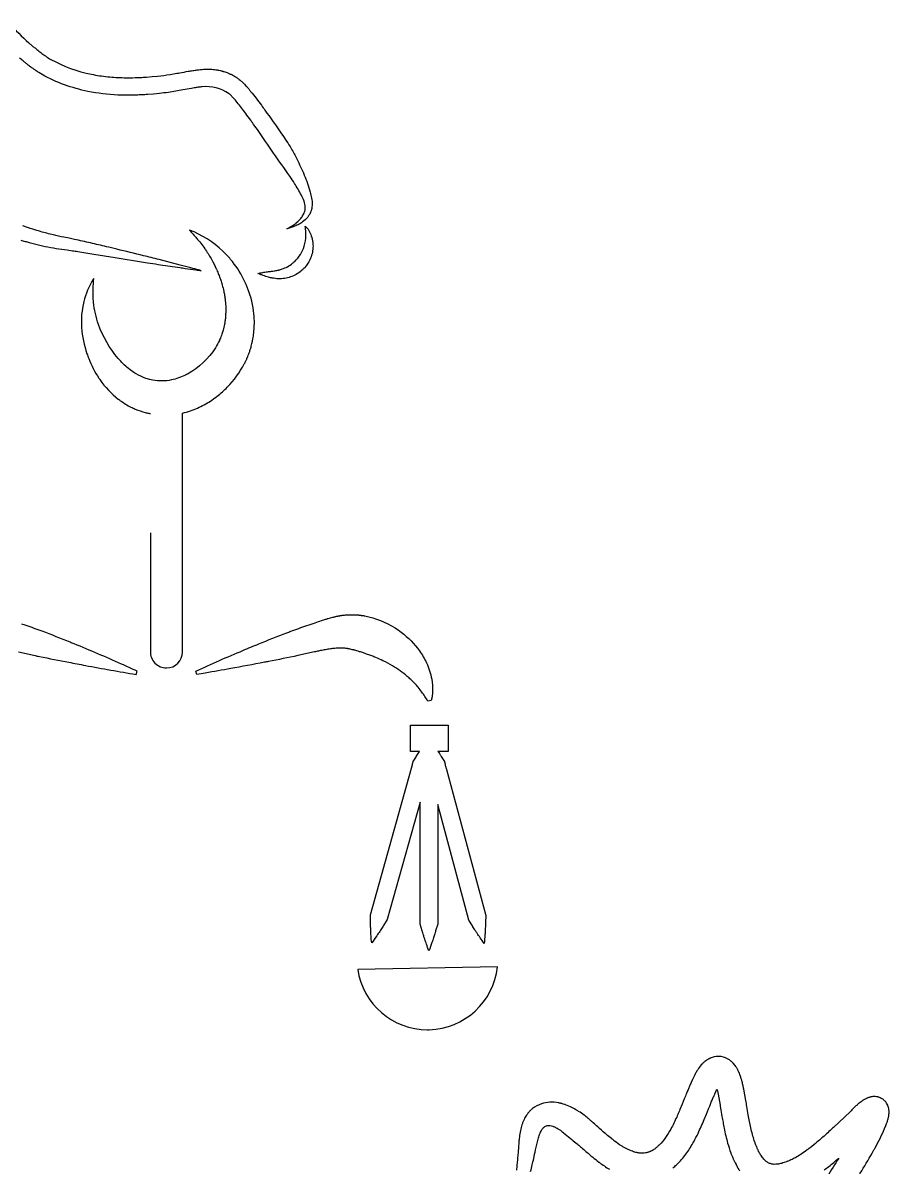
# Model space of a CAD drawing. Header units: millimetres. Extents: x 4236 to 5436, y 1579 to 2339.
# Drawn here: x 4972 to 5053.9, y 1803.8 to 1912.1 of the extents above; entities that cross this region are included whole.
import ezdxf

# ---------------------------------------------------------------- set-up
doc = ezdxf.new("R2010")
doc.units = ezdxf.units.MM
doc.layers.add('Default', color=70, linetype='Continuous')

msp = doc.modelspace()

# ---------------------------------------------------------------- linework, layer by layer
at = {"layer": 'Default'}
for points in [[(4970.72, 1912.05, 0.033882), (4972.58, 1910.16, 0.003635), (4972.71, 1910.05, 0.002094), (4972.83, 1909.94, 0.0011), (4973.09, 1909.73, -0.003027), (4973.22, 1909.63, 0.002307), (4973.41, 1909.47, 0.007305), (4973.61, 1909.32, 0.005886), (4973.8, 1909.17, 0.00395), (4974, 1909.03, 0.001468), (4974.14, 1908.94, -0.002425), (4974.2, 1908.89, 0.001386), (4974.3, 1908.82, 0.006527), (4974.4, 1908.76), (4974.54, 1908.65), (4974.66, 1908.6, 0.077756), (4978.49, 1907.2, 0.025799), (4980.03, 1906.96, 0.021239), (4981.59, 1906.87, 0.012125), (4982.64, 1906.88, 0.006571), (4983.1, 1906.9, 0.001139), (4983.17, 1906.9, 0.003354), (4983.37, 1906.91, 0.001813), (4983.56, 1906.92, 0.00065), (4983.7, 1906.93), (4984.23, 1906.97), (4984.75, 1907.02, 0.013184), (4985.93, 1907.18, 0.005109), (4986.58, 1907.29, 0.001702), (4986.85, 1907.33, -0.001437), (4987.65, 1907.48, -0.004929), (4988.07, 1907.55, -0.007781), (4988.5, 1907.61, -0.014288), (4989.1, 1907.67, -0.011736), (4989.49, 1907.68, -0.016326), (4989.89, 1907.67, -0.025529), (4990.38, 1907.61, -0.013174), (4990.46, 1907.59, -0.001723), (4990.54, 1907.57), (4990.7, 1907.54, -0.002187), (4990.8, 1907.51, -0.004251), (4990.85, 1907.5, -0.006933), (4990.91, 1907.48, -0.009655), (4991.01, 1907.45), (4991.32, 1907.35, -0.009114), (4991.43, 1907.3, -0.003362), (4991.54, 1907.25, 0.003008), (4991.61, 1907.22, 0.002716), (4991.68, 1907.19, -0.0022), (4991.76, 1907.16, -0.006914), (4991.83, 1907.12, -0.010421), (4991.9, 1907.09, -0.018836), (4992.12, 1906.96, -0.007564), (4992.21, 1906.9, -0.02372), (4992.47, 1906.71, -0.014001), (4992.66, 1906.55, -0.004646), (4992.75, 1906.47, -0.018641), (4993.17, 1906.03, -0.005928), (4993.36, 1905.81, -0.003171), (4993.54, 1905.58, -0.007335), (4994.07, 1904.92, -0.00507), (4994.57, 1904.26, -0.001853), (4994.89, 1903.81, -0.006744), (4996.47, 1901.56, -0.005259), (4997.39, 1900.18, -0.004078), (4997.9, 1899.19, -0.00686), (4998.27, 1898.44, -0.024314), (4998.92, 1896.88, -0.016186), (4999.18, 1896.05, -0.011362), (4999.25, 1895.77, -0.034867), (4999.35, 1895.18, -0.022179), (4999.36, 1894.87, -0.023017), (4999.36, 1894.77, -0.00848), (4999.33, 1894.55, -0.022304), (4999.32, 1894.46, 0.0056), (4999.3, 1894.39), (4999.28, 1894.31, -0.012585), (4999.25, 1894.23, -0.053558), (4999.08, 1893.89, -0.01464), (4999, 1893.78, -0.009848), (4998.94, 1893.69, -0.063531), (4998.45, 1893.23, -0.038948), (4998.03, 1892.97, -0.030521), (4997.58, 1892.77, -0.021355), (4997.18, 1892.64, -0.009167), (4996.98, 1892.59, 0.006943), (4997.19, 1892.7, 0.012584), (4997.4, 1892.82, 0.004734), (4997.46, 1892.85, 0.01843), (4997.65, 1892.98, 0.012943), (4997.84, 1893.12, 0.002664), (4997.89, 1893.17, 0.0483), (4998.28, 1893.56, 0.046326), (4998.51, 1893.89, 0.008062), (4998.54, 1893.95, 0.03096), (4998.64, 1894.17, 0.0249), (4998.68, 1894.29, 0.025505), (4998.69, 1894.39, 0.019589), (4998.71, 1894.6, 0.117233), (4998.34, 1895.75, 0.015027), (4998.03, 1896.32, 0.010965), (4997.69, 1896.88, 0.008717), (4997.26, 1897.55, -0.006756), (4994.18, 1901.96, 0.002719), (4993.71, 1902.62, 0.001268), (4993.55, 1902.84, 0.003191), (4993.08, 1903.49, 0.010622), (4992.27, 1904.54, 0.009518), (4991.93, 1904.92, 0.01021), (4991.73, 1905.15, 0.008088), (4991.6, 1905.27, 0.008064), (4991.5, 1905.36, 0.184238), (4988.95, 1906, 0.009937), (4988.58, 1905.96, 0.006764), (4988.2, 1905.9, 0.002825), (4987.94, 1905.86, 0.002249), (4987.14, 1905.71, -0.010637), (4985.77, 1905.48, -0.009086), (4984.93, 1905.38), (4984.36, 1905.32), (4983.81, 1905.28, -0.001318), (4983.53, 1905.26, -0.002608), (4983.32, 1905.25, -0.001134), (4983.25, 1905.25, -0.006915), (4982.76, 1905.23, -0.000798), (4982.69, 1905.23, -0.018444), (4980.99, 1905.23, -0.040418), (4978.16, 1905.58, -0.077991), (4973.84, 1907.16), (4973.67, 1907.27), (4973.51, 1907.37, -0.004699), (4973.43, 1907.42, -0.002547), (4973.35, 1907.47, 0.000696), (4973.2, 1907.57, -0.002644), (4972.98, 1907.73, -0.004362), (4972.75, 1907.89, -0.003877), (4972.61, 1908, -0.008203), (4972.43, 1908.14, -0.002592), (4972.32, 1908.22, 0.00071), (4972.11, 1908.39, 0.001285), (4972.04, 1908.45, -0.001731), (4971.69, 1908.74, -0.002814)], [(4971.83, 1891.5, 0.003536), (4972.21, 1891.39, 0.001917), (4972.59, 1891.29, 0.019563), (4974.64, 1890.82, 0.010279), (4975.68, 1890.65), (4976.19, 1890.58), (4976.69, 1890.51, -0.001496), (4977.2, 1890.43, -0.001123), (4978.71, 1890.19), (4980.74, 1889.86, 0.001167), (4983.79, 1889.37, 0.001122), (4984.81, 1889.22), (4986.84, 1888.91, -0.000372), (4987.35, 1888.84, 0.001086), (4988.37, 1888.69, 0.001913), (4988.88, 1888.62, 0.000961), (4988.63, 1888.69, 0.001762), (4987.89, 1888.89, -0.000643), (4986.89, 1889.15), (4984.9, 1889.67, 0.00179), (4983.4, 1890.04, 0.001668), (4980.9, 1890.65, 0.000756), (4979.9, 1890.89, 0.002003), (4978.4, 1891.24, 0.003289), (4976.89, 1891.58), (4976.38, 1891.68), (4975.87, 1891.78, -0.010043), (4974.89, 1892, -0.011262), (4973.68, 1892.32, -0.005083), (4972.95, 1892.54, -0.001234), (4972.71, 1892.61, -0.00312), (4972.36, 1892.73, -0.005025), (4972, 1892.86, -0.000863)], [(4984.07, 1863.82), (4984.07, 1852.63, 0.426109), (4985.59, 1851.05, 0.414212), (4987.11, 1852.56), (4987.1, 1875.1, -0.002845), (4987.1, 1875.16, 0.024356), (4987.86, 1875.37, 0.04089), (4989.15, 1875.94, 0.037612), (4990.31, 1876.69, 0.002033), (4990.38, 1876.75, 0.033641), (4991.34, 1877.6, 0.072781), (4992.94, 1879.8, 0.001008), (4993.02, 1879.95, 0.00176), (4993.06, 1880.03, 0.003009), (4993.11, 1880.15, -0.000315), (4993.17, 1880.26, 0.003139), (4993.2, 1880.34, 0.005613), (4993.24, 1880.42, 0.008611), (4993.32, 1880.62, 0.007121), (4993.43, 1880.91, 0.001094), (4993.48, 1881.07, 0.013497), (4993.61, 1881.49, 0.025571), (4993.8, 1882.42, 0.037225), (4993.9, 1883.77, 0.007476), (4993.89, 1884.02, 0.028886), (4993.78, 1885.1, 0.018104), (4993.65, 1885.74, 0.116787), (4991.65, 1889.69, 0.027098), (4990.91, 1890.47, 0.102281), (4987.76, 1892.46, -0.01253), (4988.43, 1891.7, -0.021574), (4989.21, 1890.7, -0.002236), (4989.29, 1890.58, -0.020462), (4989.87, 1889.65, -0.022466), (4990.29, 1888.81, -0.0047), (4990.35, 1888.69, -0.012736), (4990.52, 1888.26, -0.007387), (4990.68, 1887.83, -0.012449), (4990.82, 1887.4, -0.010483), (4990.97, 1886.84, -0.001973), (4991, 1886.71, -0.009437), (4991.08, 1886.28, -0.013969), (4991.14, 1885.84, -0.004731), (4991.16, 1885.66, -0.023445), (4991.2, 1884.86, -0.002353), (4991.19, 1884.74, -0.011438), (4991.17, 1884.32, -0.016399), (4991.13, 1883.9, -0.01073), (4991.08, 1883.56, -0.021301), (4990.95, 1882.99, -0.015893), (4990.83, 1882.61, -0.016233), (4990.64, 1882.13, -0.003734), (4990.59, 1882.03, -0.029921), (4990.22, 1881.34, -0.125837), (4987.58, 1878.85, -0.009326), (4987.38, 1878.75, -0.065264), (4986.06, 1878.29, -0.096036), (4984.3, 1878.26, -0.038594), (4983.64, 1878.44, -0.049828), (4982.71, 1878.87, -0.022195), (4982.28, 1879.15, -0.046969), (4981.26, 1880.05, -0.010069), (4981.01, 1880.33, -0.089904), (4979.16, 1883.54, -0.061643), (4978.69, 1885.63, -0.007289), (4978.67, 1885.9, -0.022579), (4978.65, 1886.88, -0.01837), (4978.71, 1887.89, 0.005481), (4978.63, 1887.77, 0.076362), (4977.77, 1885.7, 0.079154), (4977.56, 1883.23, 0.063935), (4978.07, 1880.77, 0.011374), (4978.23, 1880.32, 0.053358), (4979.2, 1878.46, 0.004418), (4979.3, 1878.32, 0.075812), (4981.03, 1876.47, 0.008193), (4981.24, 1876.32, 0.039755), (4982.23, 1875.72, 0.015729), (4982.64, 1875.53, 0.037998), (4983.58, 1875.21, 0.006892), (4983.74, 1875.17, 0.01109), (4984.07, 1875.1)], [(4971.61, 1852.57), (4973.17, 1852.22, 0.000803), (4973.57, 1852.14, 0.004369), (4976.34, 1851.59, 0.001036), (4977.93, 1851.29, 0.002454), (4980.32, 1850.85, 0.003793), (4982.72, 1850.44), (4982.81, 1850.75, 0.003643), (4981.33, 1851.42, 0.004282), (4979.1, 1852.39, 0.00294), (4976.86, 1853.33, 0.000743), (4976.48, 1853.48, 0.006682), (4973.84, 1854.52, 0.003061), (4972.31, 1855.07, 0.000604), (4971.92, 1855.2, 0.001746)], [(5050.15, 1801.62, 0.014604), (5052.45, 1805.42, 0.002135), (5052.59, 1805.67, 0.010864), (5053.06, 1806.56, 0.015669), (5053.49, 1807.5), (5053.6, 1807.77, 0.006633), (5053.67, 1807.96, 0.005788), (5053.72, 1808.08, 0.003808), (5053.75, 1808.17, 0.01689), (5053.84, 1808.49, 0.005824), (5053.86, 1808.57, 0.019155), (5053.89, 1808.76, 0.017777), (5053.91, 1808.95), (5053.91, 1809.06, 0.003078), (5053.91, 1809.17, 0.009978), (5053.89, 1809.32, 0.019549), (5053.87, 1809.44, 0.014013), (5053.85, 1809.5, 0.024049), (5053.81, 1809.63, 0.016174), (5053.78, 1809.7, 0.03378), (5053.67, 1809.9, 0.027942), (5053.59, 1810.02, 0.02729), (5053.48, 1810.13, 0.015306), (5053.43, 1810.18, 0.052419), (5053.18, 1810.35, 0.043928), (5052.94, 1810.45, 0.016804), (5052.84, 1810.48, 0.033234), (5052.59, 1810.52, 0.030684), (5052.37, 1810.51, 0.020768), (5052.2, 1810.49, 0.018311), (5052.09, 1810.46, 0.005695), (5051.98, 1810.42), (5051.85, 1810.37, 0.008733), (5051.76, 1810.33, 0.036569), (5051.41, 1810.14, 0.014425), (5051.26, 1810.03, 0.013187), (5051.08, 1809.9, 0.01368), (5050.85, 1809.69, 0.009765), (5050.59, 1809.45), (5050.4, 1809.26), (5050.32, 1809.18), (5050.23, 1809.09), (5048.65, 1807.6, -0.00338), (5048.35, 1807.32, -0.003529), (5047.86, 1806.87, -0.00339), (5047.46, 1806.52, -0.006471), (5046.97, 1806.09, -0.013376), (5046.27, 1805.54, -0.002308), (5046.17, 1805.47, -0.015986), (5045.56, 1805.05, -0.017146), (5045.05, 1804.74, -0.016596), (5044.63, 1804.53), (5044.53, 1804.48), (5044.37, 1804.42, -0.002682), (5044.29, 1804.38, -0.008982), (5044.21, 1804.35), (5044, 1804.28, -0.018344), (5043.76, 1804.2, -0.035357), (5043.36, 1804.13, -0.033784), (5043.05, 1804.11, -0.034386), (5042.84, 1804.14, -0.066932), (5042.54, 1804.23, -0.056298), (5042.29, 1804.39, -0.04327), (5042.07, 1804.6, -0.038403), (5041.81, 1804.94, -0.023264), (5041.63, 1805.25), (5041.58, 1805.34), (5041.52, 1805.47, 0.001718), (5041.48, 1805.55, -0.006002), (5041.43, 1805.66, -0.001482), (5041.37, 1805.82, -0.003755), (5041.32, 1805.93, -0.009363), (5041.26, 1806.1, -0.003473), (5041.22, 1806.21, -0.015277), (5041.04, 1806.79, -0.011563), (5040.88, 1807.39, -0.008202), (5040.74, 1808.02, -0.001296), (5040.72, 1808.15, -0.004646), (5040.6, 1808.79, -0.001639), (5040.46, 1809.59, 0.001523), (5040.37, 1810.14), (5040.17, 1811.23, 0.00566), (5040.11, 1811.53, 0.010454), (5040.02, 1811.91, 0.020014), (5039.84, 1812.51, 0.010462), (5039.76, 1812.72, 0.030493), (5039.54, 1813.17, 0.008642), (5039.49, 1813.26, 0.001296), (5039.43, 1813.36), (5039.36, 1813.46), (5039.18, 1813.67, 0.009437), (5039.12, 1813.73, 0.00212), (5039.08, 1813.77, 0.025163), (5038.96, 1813.88, 0.011367), (5038.82, 1813.99, 0.110935), (5038.05, 1814.3, 0.01575), (5037.94, 1814.31, 0.09342), (5037.19, 1814.22), (5037.08, 1814.18, 0.001455), (5037, 1814.15, 0.010395), (5036.93, 1814.11, 0.002596), (5036.86, 1814.08, 0.007885), (5036.76, 1814.02, 0.011859), (5036.67, 1813.96, 0.024821), (5036.5, 1813.84, 0.015974), (5036.37, 1813.73, 0.009837), (5036.26, 1813.62, 0.04458), (5035.88, 1813.16, 0.012528), (5035.75, 1812.95, 0.007626), (5035.66, 1812.8, 0.01103), (5035.51, 1812.51, 0.002684), (5035.45, 1812.37), (5035.33, 1812.12), (5035.2, 1811.86, 0.00302), (5035.11, 1811.66, 0.003301), (5034.97, 1811.33, 0.001115), (5034.91, 1811.2, 0.002463), (5034.75, 1810.81, 0.00083), (5034.55, 1810.3), (5034.35, 1809.8), (5034.14, 1809.3, -0.003133), (5033.93, 1808.81, -0.002418), (5033.83, 1808.58, -0.008834), (5033.56, 1808, -0.012958), (5033.27, 1807.45, -0.030251), (5032.77, 1806.64, -0.044887), (5032.21, 1805.96, -0.011169), (5032.15, 1805.91, -0.008052), (5032.09, 1805.85, -0.005517), (5032.01, 1805.78, 0.00098), (5031.9, 1805.68, 0.00081), (5031.78, 1805.59, -0.004976), (5031.68, 1805.52, -0.019708), (5031.58, 1805.46, -0.02079), (5031.53, 1805.42, -0.018897), (5031.45, 1805.38, -0.001229), (5031.35, 1805.34, 0.007062), (5031.26, 1805.29, 0.002201), (5031.16, 1805.26, -0.006621), (5031.08, 1805.24, -0.027965), (5030.97, 1805.21, -0.01321), (5030.89, 1805.19, -0.041766), (5030.6, 1805.16, -0.034897), (5030.29, 1805.18, -0.028735), (5029.97, 1805.24, -0.029628), (5029.54, 1805.38, -0.015107), (5029.24, 1805.51, -0.021875), (5028.75, 1805.77, -0.005251), (5028.6, 1805.86, -0.019769), (5027.96, 1806.31, -0.00537), (5027.66, 1806.54, -0.007162), (5027.17, 1806.95, -0.000853), (5027.07, 1807.04, -0.007867), (5026.36, 1807.66, 0.002134), (5025.94, 1808.03, 0.00329), (5025.73, 1808.22, 0.005475), (5025.52, 1808.41, 0.001308), (5025.46, 1808.45, 0.012394), (5025.07, 1808.77, 0.02079), (5024.56, 1809.11, 0.004393), (5024.43, 1809.2, 0.019923), (5023.92, 1809.48, 0.026265), (5023.33, 1809.74, 0.004772), (5023.22, 1809.77, 0.012311), (5022.98, 1809.85, 0.006737), (5022.91, 1809.86, 0.00104), (5022.85, 1809.88), (5022.72, 1809.91, -0.00191), (5022.66, 1809.92, 0.063731), (5021.83, 1809.98, 0.066519), (5021.05, 1809.83, 0.084122), (5020.2, 1809.38, 0.010206), (5020.13, 1809.32, 0.015432), (5020.04, 1809.24, 0.009989), (5019.97, 1809.18, 0.016001), (5019.88, 1809.09, 0.010044), (5019.8, 1808.99, 0.013121), (5019.74, 1808.92, 0.00616), (5019.68, 1808.83, 0.010979), (5019.63, 1808.77, 0.039389), (5019.4, 1808.36, 0.016914), (5019.29, 1808.11, 0.008239), (5019.24, 1807.98, 0.031157), (5019.08, 1807.45, 0.024571), (5018.97, 1806.83, 0.007023), (5018.94, 1806.54, 0.006343), (5018.9, 1806.11, 0.000191), (5018.87, 1805.7, -0.000496), (5018.83, 1805.16, -0.00154), (5018.78, 1804.62, -0.003137), (5018.73, 1804.09, -0.00476), (5018.68, 1803.56, -0.013287)], [(5033.46, 1803.76, 0.002118), (5033.65, 1803.92, 0.008081), (5033.81, 1804.06, 0.014318), (5033.96, 1804.21, 0.043706), (5034.79, 1805.2, 0.029961), (5035.44, 1806.25, 0.014065), (5035.85, 1807.04, 0.007936), (5036.15, 1807.7, 0.003875), (5036.43, 1808.34), (5036.64, 1808.85), (5036.85, 1809.37, -0.000426), (5036.95, 1809.62, -0.001532), (5037.1, 1809.99, -0.003225), (5037.25, 1810.36, -0.001861), (5037.33, 1810.54, -0.004936), (5037.46, 1810.83), (5037.56, 1811.06), (5037.64, 1811.21, -0.005425), (5037.68, 1811.05, -0.007628), (5037.74, 1810.76), (5037.93, 1809.71, -0.000845), (5037.97, 1809.45, -0.000365), (5038.11, 1808.64, 0.002519), (5038.21, 1808.09, 0.004464), (5038.31, 1807.53, 0.008474), (5038.47, 1806.82, 0.011913), (5038.65, 1806.11, 0.018709), (5038.94, 1805.21, 0.008946), (5039.04, 1804.95, 0.002792), (5039.1, 1804.81, 0.001199), (5039.16, 1804.67, 0.00635), (5039.21, 1804.56, 0.001825), (5039.26, 1804.45, -0.001771), (5039.29, 1804.38), (5039.36, 1804.24), (5039.44, 1804.09, 0.002919), (5039.47, 1804.02, 0.024019), (5039.78, 1803.51, 0.034559)], [(5020.02, 1803.44, 0.008953), (5020.31, 1804.66, 0.002119), (5020.49, 1805.47, -0.000316), (5020.55, 1805.74, -0.002039), (5020.6, 1806, -0.00489), (5020.66, 1806.25, -0.008094), (5020.72, 1806.49, -0.025907), (5020.86, 1806.94, -0.022908), (5020.96, 1807.15, -0.020619), (5021.06, 1807.35, -0.015678), (5021.12, 1807.44, -0.015561), (5021.17, 1807.51, -0.024425), (5021.24, 1807.58, -0.124803), (5021.51, 1807.75, -0.05892), (5021.68, 1807.78, -0.048612), (5021.87, 1807.78, -0.053874), (5022.12, 1807.71, -0.00413), (5022.21, 1807.68, -0.012785), (5022.33, 1807.63, -0.007124), (5022.44, 1807.57, -0.014388), (5022.61, 1807.47, -0.015518), (5022.83, 1807.33, -0.017317), (5023.13, 1807.09), (5023.9, 1806.45, -0.00114), (5024.41, 1806.04, -0.003792), (5024.72, 1805.78, -0.00261), (5025.14, 1805.43, 0.001361), (5025.56, 1805.06, 0.003587), (5025.89, 1804.79, 0.010367), (5026.46, 1804.33, 0.001379), (5026.52, 1804.29, 0.024636), (5027.48, 1803.64, 0.010693)], [(5047.76, 1803.56, 0.007801), (5048.21, 1803.91, 0.012263), (5049.15, 1804.7, -0.006824), (5048.07, 1802.97, -0.015757)]]:
    msp.add_lwpolyline(points, format="xyb", dxfattribs=at)
for points in [[(4996.22, 1888.69, 0.022135), (4996.53, 1888.78, 0.04342), (4997.02, 1889, 0.044444), (4997.51, 1889.33, 0.018359), (4997.71, 1889.5, 0.133406), (4998.6, 1890.93, 0.066168), (4998.77, 1891.96, 0.043289), (4998.72, 1892.77, 0.003114), (4998.71, 1892.84, -0.064189), (4999.05, 1892.42, -0.055094), (4999.28, 1891.92, -0.058215), (4999.42, 1891.3, -0.039446), (4999.44, 1890.8, -0.097157), (4999.15, 1889.66, -0.075599), (4998.63, 1888.9, -0.018672), (4998.44, 1888.71, -0.090473), (4997.45, 1888.08, -0.048252), (4996.89, 1887.91, -0.025366), (4996.63, 1887.87, -0.026027), (4996.31, 1887.85, -0.037703), (4995.75, 1887.9, -0.018836), (4995.42, 1887.96, -0.009456), (4995.23, 1888.01, -0.017331), (4994.73, 1888.16, -0.010322), (4994.45, 1888.27, -0.012661), (4994.23, 1888.36, -0.019467), (4994.69, 1888.45, -0.005235), (4994.88, 1888.48, -0.00389), (4995.14, 1888.52, 0.000303), (4995.51, 1888.56, 0.00527), (4995.76, 1888.6, 0.015997), (4996.11, 1888.66, 0.007769)], [(5004.03, 1856.02, -0.000651), (5004.09, 1856.01, -0.001856), (5004.15, 1856.01, -0.008313), (5004.27, 1855.99, -0.006005), (5004.33, 1855.97, -0.099294), (5007.2, 1854.84, -0.020858), (5007.78, 1854.43, -0.07473), (5009.51, 1852.66, -0.045054), (5010.17, 1851.54, -0.064921), (5010.67, 1849.99, -0.053954), (5010.75, 1848.85, -0.049514), (5010.63, 1847.97), (5010.3, 1847.92, 0.007103), (5010.02, 1848.36, 0.010856), (5009.73, 1848.77, 0.017696), (5009.38, 1849.22, 0.031321), (5008.69, 1849.96, 0.01132), (5008.36, 1850.25, 0.042981), (5006.96, 1851.25, 0.022438), (5006.06, 1851.73, 0.014475), (5005.37, 1852.04, 0.005807), (5004.99, 1852.19, 0.001937), (5004.83, 1852.25, 0.004856), (5004.6, 1852.33, 0.00317), (5004.37, 1852.41, 0.001101), (5004.21, 1852.47, 0.008914), (5003.83, 1852.59, 0.00431), (5003.59, 1852.66, 0.002756), (5003.4, 1852.72, 0.007292), (5003.29, 1852.75, -0.003931), (5003.14, 1852.78), (5003, 1852.82, 0.00238), (5002.86, 1852.85, 0.004827), (5002.75, 1852.87, 0.007499), (5002.65, 1852.89, 0.022022), (5002.44, 1852.91, 0.023317), (5002.09, 1852.93, 0.010205), (5001.89, 1852.93, 0.010124), (5001.63, 1852.91, 0.013219), (5001.19, 1852.87, 0.002276), (5001.09, 1852.86, 0.009746), (5000.63, 1852.78, 0.006605), (5000.15, 1852.69, 0.003195), (4999.76, 1852.61, 0.001177), (4999.57, 1852.57), (4998.01, 1852.22, -0.004824), (4995.24, 1851.66, -0.000511), (4994.84, 1851.59, -0.002273), (4991.66, 1850.99, -0.003201), (4989.26, 1850.57, -0.001314), (4988.46, 1850.44), (4988.37, 1850.75, -0.005316), (4990.59, 1851.75, -0.003984), (4992.82, 1852.71, -0.00186), (4994.32, 1853.33, -0.006144), (4996.96, 1854.38, -0.001089), (4997.33, 1854.52, -0.003384), (4998.87, 1855.07, -0.001214), (4999.65, 1855.33, -0.00254), (5000.25, 1855.54, -0.001094), (5000.46, 1855.6, -0.001106), (5000.61, 1855.65, -0.003054), (5000.77, 1855.7, -0.003196), (5000.88, 1855.73), (5001.1, 1855.8), (5001.32, 1855.85, -0.008363), (5001.44, 1855.88, -0.00494), (5001.56, 1855.91, -0.001873), (5001.67, 1855.94, 0.001065), (5001.79, 1855.96, -0.006838), (5001.89, 1855.98, -0.002484), (5001.98, 1855.99, 0.00226), (5002.04, 1856.01, -0.001242), (5002.1, 1856.02, -0.006209), (5002.2, 1856.03, -0.010597), (5002.3, 1856.04, -0.020384), (5002.75, 1856.08, -0.020672), (5003.34, 1856.08), (5003.6, 1856.07, -0.001817), (5003.73, 1856.06, -0.002871), (5003.85, 1856.05, -0.005073), (5003.91, 1856.04, -0.003511), (5003.97, 1856.03, -0.001819)], [(5008.79, 1841.71, 0.003609), (5008.81, 1841.76, 0.007671), (5008.82, 1841.82, 0.017274), (5008.84, 1841.9, -0.00511), (5008.85, 1842, -0.012717), (5008.87, 1842.05, -0.02515), (5008.88, 1842.12, -0.035955), (5008.92, 1842.2, -0.002687), (5009.05, 1842.41, -0.001135), (5009.26, 1842.76), (5009.52, 1843.15), (5008.67, 1843.15), (5008.67, 1845.63), (5012.22, 1845.63), (5012.22, 1843.15), (5011.26, 1843.15, -0.001182), (5011.33, 1843.05, -0.000168), (5011.46, 1842.85, 0.000649), (5011.52, 1842.75, -0.001142), (5011.74, 1842.4, -0.002311), (5011.86, 1842.19, -0.039043), (5011.89, 1842.12, -0.025199), (5011.91, 1842.07, -0.016894), (5011.93, 1841.98, -0.005097), (5011.94, 1841.88, 0.013942), (5011.95, 1841.83, 0.009693), (5011.98, 1841.73, 0.001414), (5012, 1841.65, -0.004024), (5012.02, 1841.58), (5015.77, 1827.64), (5015.76, 1826.98, 0.001368), (5015.75, 1826.82, -0.001314), (5015.74, 1826.57, -0.004448), (5015.73, 1826.33, -0.004185), (5015.7, 1825.83, -0.011579), (5015.63, 1825, -0.009854), (5015.24, 1825.54, -0.005116), (5014.96, 1825.96, -0.00131), (5014.87, 1826.09, -0.003791), (5014.78, 1826.23, -0.002001), (5014.69, 1826.37, 0.000364), (5014.56, 1826.58, 0.000683), (5014.52, 1826.65), (5014.18, 1827.21), (5011.23, 1838.15), (5011.23, 1826.82), (5011.04, 1826.19, 0.00136), (5011, 1826.03, -0.001321), (5010.92, 1825.8, -0.002827), (5010.87, 1825.64, -0.001826), (5010.85, 1825.56, -0.004182), (5010.69, 1825.09, -0.011584), (5010.4, 1824.31, -0.009851), (5010.17, 1824.93, -0.005117), (5010.01, 1825.41, -0.001311), (5009.96, 1825.56, -0.003786), (5009.91, 1825.72, -0.001996), (5009.86, 1825.88, 0.000369), (5009.78, 1826.11, 0.000685), (5009.76, 1826.19), (5009.58, 1826.82), (5009.58, 1838.37), (5006.46, 1827.25), (5006.11, 1826.69, 0.00137), (5006.02, 1826.55, -0.001314), (5005.89, 1826.35, -0.004451), (5005.75, 1826.14, -0.004176), (5005.48, 1825.73, -0.011584), (5004.99, 1825.05, -0.009848), (5004.93, 1825.72, -0.005119), (5004.9, 1826.21, -0.001312), (5004.9, 1826.38, -0.003784), (5004.89, 1826.54, -0.001997), (5004.89, 1826.71, 0.000364), (5004.88, 1826.95, 0.000682), (5004.88, 1827.04), (5004.87, 1827.69), (5008.76, 1841.59, -0.006043), (5008.78, 1841.65, -0.001471)], [(5010.28, 1816.83, 0.005968), (5010.44, 1816.83, 0.371459), (5016.89, 1822.78), (5003.67, 1822.53, 0.369327)]]:
    msp.add_lwpolyline(points, format="xyb", close=True, dxfattribs=at)

doc.saveas('drawing.dxf')
